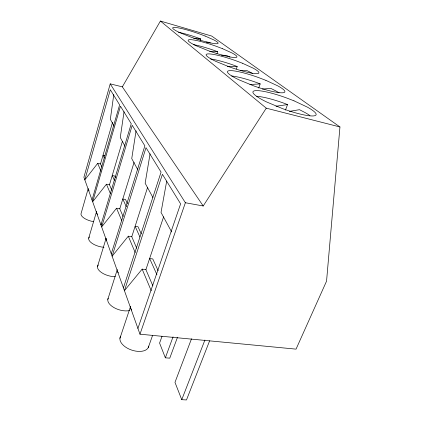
<?xml version="1.0" encoding="UTF-8"?>
<svg xmlns="http://www.w3.org/2000/svg" width="421" height="421" viewBox="0 0 421 421"><rect width="100%" height="100%" fill="white"/><g stroke="black" fill="none" stroke-linecap="round" stroke-linejoin="round"><path stroke-width="0.63" d="M339.947 126.963L326.559 281.133L296.047 349.135L139.982 334.19L83.905 177.262L110.223 83.868L122.343 86.847L203.217 205.985L266.277 108.171L339.947 126.963L211.737 36.069L160.406 21.05L122.343 86.847M113.765 94.609L110.344 119.275L113.991 125.979M124.048 111.718L120.269 137.514L124.916 146.055M136.067 130.831L131.741 158.596L137.893 169.905M150.065 153.833L145.15 183.235L152.902 197.481M166.695 181.119L161.027 212.426L171.668 231.976M88.247 188.445L81.053 213.6A11.151 4.515 15.7 0 0 93.541 221.651M101.808 166.911L100.519 163.916L112.512 122.443M92.031 199.991L119.632 104.876L110.318 89.752L84.842 179.872L97.677 163.359L100.519 163.916M88.705 238.154L96.541 211.579A12.088 4.81 16.4 0 0 97.546 214.384M111.781 190.145L109.476 184.777L122.427 141.288M97.525 266.451L106.118 238.302A12.988 5.594 16.8 0 0 106.676 240.696M123.116 216.547L119.785 208.79L134.083 162.369M111.265 253.821L144.871 145.845L132.215 125.295L101.656 226.94L116.549 208.237L119.785 208.79M107.797 299.42L117.306 269.514M136.704 248.206L131.778 236.728L147.503 187.65M200.164 40.763L200.743 38.974L198.317 38.058A23.913 3.058 18.7 0 0 178.52 32.306M123.416 287.832L161.059 172.115L146.003 147.682L112.118 256.21L128.3 236.186L131.778 236.728M119.922 338.316L130.547 306.456A15.309 7.857 18.8 0 0 131.541 310.077M217.02 53.53L217.62 51.73L215.005 50.736A25.707 3.547 18.9 0 0 193.239 44.594M152.876 285.87L145.903 269.635L163.616 216.82M137.914 328.396L180.609 203.848L162.417 174.315L124.427 290.664L142.151 269.124L145.903 269.635M139.982 334.19L185.382 202.738L110.223 83.868M236.355 68.97L237.202 66.534L234.36 65.444A27.828 4.168 19.1 0 0 210.584 58.956M148.239 347.683L152.544 335.516M162.027 336.268L159.58 343.073L165.353 357.808L169.758 358.171L177.504 337.232M258.678 88.057L260.189 83.911L257.078 82.711A30.365 4.957 19.5 0 0 231.613 75.964M165.353 357.808L173.052 336.832M191.502 338.789L174.978 382.368L181.756 399.682L186.487 399.95L209.637 340.773M285.449 110.107L287.559 104.597L284.122 103.261A33.491 5.978 20 0 0 256.721 96.267M181.756 399.682L204.916 340.005M109.476 184.777L106.445 184.219L92.662 201.759L120.459 106.208L131.252 123.737L100.929 224.893L101.729 223.888M289.374 111.402L299.463 109.676L305.183 112.628A33.491 5.978 20 0 1 309.93 115.596M276.018 106.255L287.559 104.597M262.351 89.057L270.866 88.405L275.892 90.952A30.365 4.957 19.5 0 1 279.081 92.867M249.916 84.505L260.189 83.911M240.375 70.633L246.88 70.56L251.348 72.791A27.828 4.168 19.1 0 1 252.489 73.433M227.424 66.513L237.202 66.534M221.351 55.188L226.466 55.377L229.908 57.067M209.737 51.362L217.62 51.73M206.311 42.111L208.884 42.3L210.442 43.053M193.702 38.4L200.743 38.974M185.382 202.738L203.217 205.985M104.824 155.554L103.045 155.191L104.361 158.117M160.406 21.05L266.277 108.171M115.559 177.778L114.754 176.031L112.223 175.552L114.386 180.341M127.421 203.659L125.505 199.48L122.8 199.001L126.3 206.764M141.272 233.865L138.025 226.777L135.115 226.309L139.914 236.944M158.17 270.719L152.776 258.952L149.639 258.505L156.933 274.676M97.677 163.359L100.951 171.147M106.445 184.219L110.46 193.76M116.549 208.237L121.816 220.772M128.3 236.186L135.162 252.511M142.151 269.124L151.265 290.795M115.28 276.66A12.772 6.026 16.5 0 1 101.529 272.571A12.772 6.026 16.5 0 1 98.251 265.035M118.312 272.845A14.046 6.589 17.6 0 1 117.533 271.361M129.531 310.566A13.793 7.078 17.4 0 1 113.88 307.546A13.793 7.078 17.4 0 1 108.192 298.247M148.766 346.115A15.009 8.415 18.7 0 1 131.384 349.993A15.009 8.415 18.7 0 1 120.653 336.242M89.12 190.881A11.314 4.173 16.1 0 1 88.31 189.592M103.966 247.29A11.904 5.194 16 0 1 91.873 243.185A11.904 5.194 16 0 1 89.42 236.96M205.095 36.032L199.633 33.975A23.971 2.91 18.7 0 0 175.047 27.444A23.971 2.91 18.7 0 0 180.209 32.812L191.066 37.153A23.971 2.91 18.7 0 0 214.526 43.61A23.971 2.91 18.7 0 0 213.884 39.948L205.095 36.032M222.356 48.615L216.457 46.378A25.77 3.384 18.9 0 0 190.397 39.658A25.77 3.384 18.9 0 0 196.644 45.973L208.474 50.752A25.77 3.384 18.9 0 0 233.413 57.445A25.77 3.384 18.9 0 0 231.987 52.957L222.356 48.615M242.385 63.218L235.976 60.777A27.897 3.973 19.1 0 0 208.274 53.893A27.897 3.973 19.1 0 0 215.91 61.408L228.903 66.707A27.897 3.973 19.1 0 0 255.5 73.628A27.897 3.973 19.1 0 0 253.026 68.081L242.385 63.218M265.919 80.374L258.899 77.68A30.454 4.731 19.5 0 0 229.356 70.675A30.454 4.731 19.5 0 0 238.807 79.748L253.21 85.695A30.454 4.731 19.5 0 0 281.686 92.815A30.454 4.731 19.5 0 0 277.792 85.873L265.919 80.374M293.958 100.814L286.196 97.814A33.596 5.71 20 0 0 254.6 90.778A33.596 5.71 20 0 0 266.467 101.903L282.617 108.665A33.596 5.71 20 0 0 313.229 115.938A33.596 5.71 20 0 0 307.356 107.123L293.958 100.814"/></g></svg>
